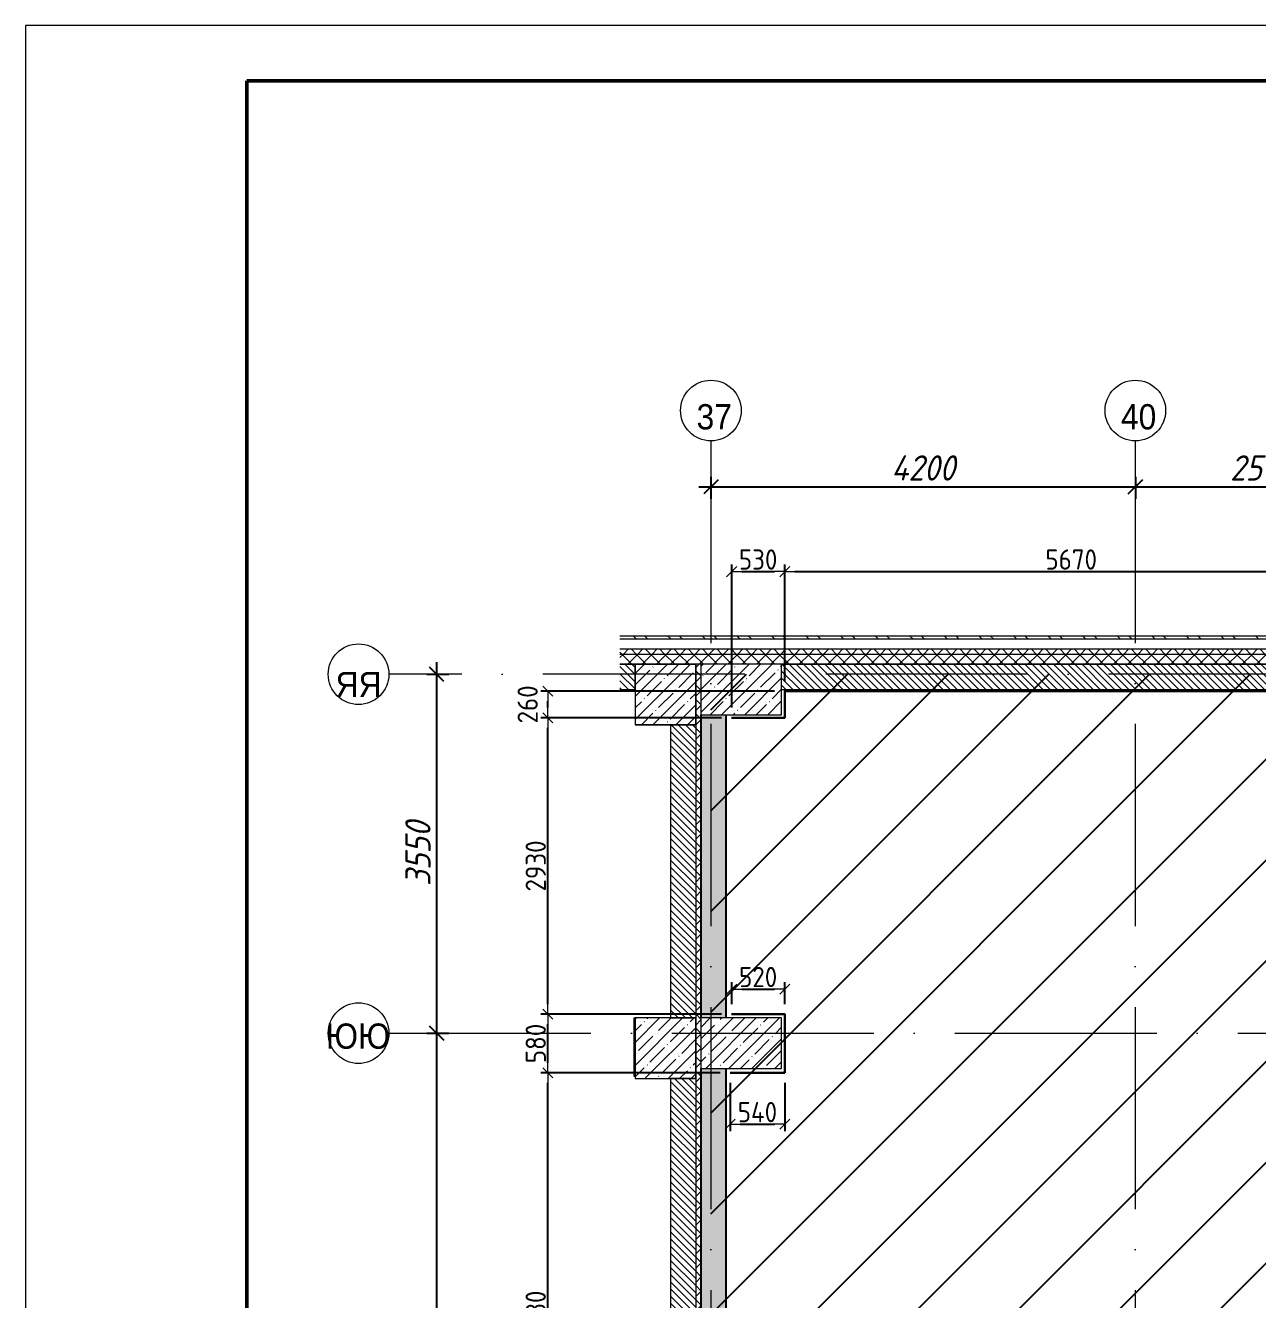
# Model space of a CAD drawing. Header units: millimetres. Extents: x 5993 to 95364, y 87345 to 145529.
# Drawn here: x 5993 to 18186, y 114600 to 127203 of the extents above; entities that cross this region are included whole.
import ezdxf
from ezdxf.enums import TextEntityAlignment as Align

# ---------------------------------------------------------------- set-up
doc = ezdxf.new("R2010")
doc.units = ezdxf.units.MM
doc.linetypes.add('50_200_ШТРИХ_1Т_ш5_п1_п1_', pattern=[1400, 1000, -200, 0, -200])
doc.layers.add('1)Штриховка', color=160, linetype='Continuous')
for name, color, linetype, lineweight in [('A-ANNO-DIMS', 7, 'Continuous', 9), ('A-WALL', 7, 'Continuous', 5), ('A-WALL-1', 7, 'Continuous', 50), ('A-WALL-2', 7, 'Continuous', 13), ('A-WALL-FNSH-1', 7, 'Continuous', 5), ('I-WALL', 7, 'Continuous', 5), ('S-COLS', 7, 'Continuous', 9), ('S-COLS-1', 7, 'Continuous', 5), ('Оси', 253, 'Continuous', 15), ('Оси-4', 7, 'Continuous', 20), ('Оси-5', 7, '50_200_ШТРИХ_1Т_ш5_п1_п1_', 9), ('Размеры', 7, 'Continuous', 15)]:
    doc.layers.add(name, color=color, linetype=linetype, lineweight=lineweight)
doc.layers.add('A-FLOR-1', color=7, linetype='Continuous', lineweight=5, true_color=0xc0c0c0)
doc.layers.add('A-WALL-3', color=7, linetype='Continuous', lineweight=9, true_color=0x787878)
doc.styles.add('Arial', font='arial.ttf', dxfattribs={"width": 0.9, "height": 500})
doc.styles.add('ISOCPEUR_I_3', font='isocpeui.ttf', dxfattribs={"width": 0.9, "height": 250})
doc.styles.get("Standard").update_dxf_attribs({"font": 'arial.ttf'})
doc.styles.add('СПДС', font='isocpeur.ttf', dxfattribs={"width": 0.9})
doc.dimstyles.new('ISO-2_0_0_9К_СРЕДНИЙ', dxfattribs={"dimscale": 304.8, "dimtxt": 199.196235, "dimasz": 0.459318, "dimexe": 0.393701, "dimexo": 0, "dimgap": 0, "dimtad": 1, "dimdec": 0, "dimrnd": 5, "dimzin": 0, "dimdsep": 46, "dimtxsty": 'ISOCPEUR_I_3', "dimblk1": 'OBLIQUE', "dimblk2": 'OBLIQUE', "dimsah": 1, "dimcen": 0.09, "dimdle": 0.393701, "dimazin": 0, "dimtfac": 1, "dimtdec": 4, "dimtix": 1, "dimtmove": 0, "dimatfit": 3, "dimfxl": 1, "dimtvp": 1, "dimtolj": 1, "dimtzin": 0, "dimarcsym": 2})
doc.dimstyles.new('Размера А3', dxfattribs={"dimtxt": 200, "dimasz": 100, "dimexe": 70, "dimexo": 100, "dimgap": 20, "dimtad": 1, "dimdec": 0, "dimrnd": 10, "dimzin": 0, "dimdsep": 46, "dimtxsty": 'СПДС', "dimblk": 'ARROWHEAD_6', "dimcen": 1, "dimclrd": 256, "dimclre": 256, "dimclrt": 256, "dimazin": 0, "dimtfac": 1, "dimtdec": 0, "dimtmove": 2, "dimatfit": 3, "dimfxl": 1, "dimtolj": 1, "dimtzin": 0, "dimarcsym": 0})
pattern_1 = [(135, (-37523.426, 35204.275), (-35.35534, -35.35534), [])]
pattern_2 = [(45, (-37523.43, 35204.28), (-114.04925, 114.04925), []), (45, (-37409.38, 35204.28), (-114.04925, 114.04925), [201.612, -40.322, 3.353, -36.97])]
pattern_3 = [(45, (-37523.43, 35204.28), (-70.71068, 70.71068), []), (135, (-37523.43, 35204.28), (-70.71068, -70.71068), [])]

# ---------------------------------------------------------------- blocks, each defined once
blk = doc.blocks.new('BSC_Колонна _Прямоугольная - 500х800-V2-АР1_Маркировочный план 1 этажа копия 1')
at = {"layer": 'S-COLS'}
h = blk.add_hatch(dxfattribs=at)
h.set_pattern_fill('FP_8', color=256, style=0, pattern_type=2)
h.set_pattern_definition([(315, (-85431.04, 50600), (114.04925, 114.04925), []), (315, (-85431.04, 50485.95), (114.04925, 114.04925), [201.613, -40.323, 3.353, -36.97])])
h.paths.add_polyline_path([(-250, 400), (-250, -400), (250, -400), (250, 400)])
at = {"layer": 'S-COLS-1'}
for p, q in [((250, 400), (-250, 400)), ((-250, 400), (-250, -400)), ((250, -400), (250, 400)), ((-250, -400), (250, -400))]:
    blk.add_line(p, q, dxfattribs=at)
blk = doc.blocks.new('BSC_Колонна _Прямоугольная - 500х800-V87-АР1_Маркировочный план 1 этажа копия 1')
at = {"layer": 'S-COLS'}
h = blk.add_hatch(dxfattribs=at)
h.set_pattern_fill('FP_54', color=256, style=0, pattern_type=2)
h.set_pattern_definition([(315, (-81931.04, 50600), (114.04925, 114.04925), []), (315, (-81931.04, 50485.95), (114.04925, 114.04925), [201.613, -40.323, 3.353, -36.97])])
h.paths.add_polyline_path([(-250, 400), (-250, -400), (250, -400), (250, 400)])
at = {"layer": 'S-COLS-1'}
for p, q in [((250, 400), (-250, 400)), ((-250, 400), (-250, -400)), ((250, -400), (250, 400)), ((-250, -400), (250, -400))]:
    blk.add_line(p, q, dxfattribs=at)
blk = doc.blocks.new('Ось сетки - Круг_Ø6_00__ISO-2_5_0_9K_-17386508-АР1_Маркировочный план 1 этажа копия 1')
at = {"layer": 'Оси-4'}
blk.add_circle((0, 0), 3, dxfattribs=at)
blk = doc.blocks.new('_Oblique')
at = {"color": 0, "linetype": 'ByBlock', "lineweight": -2}
blk.add_line((-0.5, -0.5), (0.5, 0.5), dxfattribs=at)
blk = doc.blocks.new('*D4056')
at = {"layer": 'A-ANNO-DIMS', "color": 0, "lineweight": -2, "transparency": 16777216}
for p, q in [((10063, 110665), (10063, 117355)), ((9964, 117235), (10183, 117235)), ((9964, 110785), (10183, 110785))]:
    blk.add_line(p, q, dxfattribs=at)
at = {"layer": 'Defpoints', "color": 0, "lineweight": -2, "transparency": 16777216}
for p in [(9964, 117235), (10063, 117235), (9964, 110785)]:
    blk.add_point(p, dxfattribs=at)
at = {"layer": 'A-ANNO-DIMS', "color": 0, "lineweight": -2, "transparency": 16777216, "xscale": 140, "yscale": 140, "zscale": 140}
for p, rotation in [((10063, 117235), 90), ((10063, 110785), 270)]:
    blk.add_blockref('_Oblique', p, dxfattribs=dict(at, rotation=rotation))
at = {"layer": 'A-ANNO-DIMS', "color": 0, "transparency": 16777216, "insert": (9877, 114010), "char_height": 250, "attachment_point": 5, "rotation": 90, "style": 'ISOCPEUR_I_3'}
blk.add_mtext('\\A1;6450', dxfattribs=at)
blk = doc.blocks.new('*D4057')
at = {"layer": 'A-ANNO-DIMS', "color": 0, "lineweight": -2, "transparency": 16777216}
for p, q in [((10063, 117115), (10063, 120905)), ((9964, 120785), (10183, 120785)), ((9964, 117235), (10183, 117235))]:
    blk.add_line(p, q, dxfattribs=at)
at = {"layer": 'Defpoints', "color": 0, "lineweight": -2, "transparency": 16777216}
for p in [(9964, 120785), (10063, 120785), (9964, 117235)]:
    blk.add_point(p, dxfattribs=at)
at = {"layer": 'A-ANNO-DIMS', "color": 0, "lineweight": -2, "transparency": 16777216, "xscale": 140, "yscale": 140, "zscale": 140}
for p, rotation in [((10063, 120785), 90), ((10063, 117235), 270)]:
    blk.add_blockref('_Oblique', p, dxfattribs=dict(at, rotation=rotation))
at = {"layer": 'A-ANNO-DIMS', "color": 0, "transparency": 16777216, "insert": (9877, 119010), "char_height": 250, "attachment_point": 5, "rotation": 90, "style": 'ISOCPEUR_I_3'}
blk.add_mtext('\\A1;3550', dxfattribs=at)
blk = doc.blocks.new('*D4058')
at = {"layer": 'A-ANNO-DIMS', "color": 0, "lineweight": -2, "transparency": 16777216}
for p, q in [((12657, 122640), (17097, 122640)), ((12777, 122739), (12777, 122520)), ((16977, 122739), (16977, 122520))]:
    blk.add_line(p, q, dxfattribs=at)
at = {"layer": 'Defpoints', "color": 0, "lineweight": -2, "transparency": 16777216}
for p in [(12777, 122739), (16977, 122739), (16977, 122640)]:
    blk.add_point(p, dxfattribs=at)
at = {"layer": 'A-ANNO-DIMS', "color": 0, "lineweight": -2, "transparency": 16777216, "xscale": 140, "yscale": 140, "zscale": 140, "rotation": 180}
blk.add_blockref('_Oblique', (12777, 122640), dxfattribs=at)
at = {"layer": 'A-ANNO-DIMS', "color": 0, "lineweight": -2, "transparency": 16777216, "xscale": 140, "yscale": 140, "zscale": 140}
blk.add_blockref('_Oblique', (16977, 122640), dxfattribs=at)
at = {"layer": 'A-ANNO-DIMS', "color": 0, "transparency": 16777216, "insert": (14877, 122826), "char_height": 250, "attachment_point": 5, "style": 'ISOCPEUR_I_3'}
blk.add_mtext('\\A1;4200', dxfattribs=at)
blk = doc.blocks.new('*D4059')
at = {"layer": 'A-ANNO-DIMS', "color": 0, "lineweight": -2, "transparency": 16777216}
for p, q in [((16857, 122640), (19597, 122640)), ((16977, 122739), (16977, 122520)), ((19477, 122739), (19477, 122520))]:
    blk.add_line(p, q, dxfattribs=at)
at = {"layer": 'Defpoints', "color": 0, "lineweight": -2, "transparency": 16777216}
for p in [(16977, 122739), (19477, 122739), (19477, 122640)]:
    blk.add_point(p, dxfattribs=at)
at = {"layer": 'A-ANNO-DIMS', "color": 0, "lineweight": -2, "transparency": 16777216, "xscale": 140, "yscale": 140, "zscale": 140, "rotation": 180}
blk.add_blockref('_Oblique', (16977, 122640), dxfattribs=at)
at = {"layer": 'A-ANNO-DIMS', "color": 0, "lineweight": -2, "transparency": 16777216, "xscale": 140, "yscale": 140, "zscale": 140}
blk.add_blockref('_Oblique', (19477, 122640), dxfattribs=at)
at = {"layer": 'A-ANNO-DIMS', "color": 0, "transparency": 16777216, "insert": (18227, 122826), "char_height": 250, "attachment_point": 5, "style": 'ISOCPEUR_I_3'}
blk.add_mtext('\\A1;2500', dxfattribs=at)
blk = doc.blocks.new('*U61')
at = {"lineweight": 0}
blk.add_lwpolyline([(-415, -5), (5, -5), (5, 292), (-415, 292)], close=True, dxfattribs=at)
at = {"color": 0, "linetype": 'Continuous', "lineweight": 50}
blk.add_lwpolyline([(-395, 287), (0, 287), (0, 0), (-395, 0)], close=True, dxfattribs=at)
at = {"lineweight": 30, "width": 0.9, "flags": 104}
blk.add_attdef('ШАПКА', text='', height=3, dxfattribs=at).set_placement((-135, 281), align=Align.MIDDLE_CENTER)
at = {"style": 'СПДС'}
for tag, height, p in [('ШИФР_ПРОЕКТА', 4, (-60, 50)), ('НАИМЕНОВАНИЕ_ОБЪЕКТА', 2.5, (-85, 25)), ('СТАДИЯ', 4, (-42.5, 20)), ('ЛИСТ_первый', 4, (-27.5, 20)), ('ЛИСТОВ', 4, (-10, 20)), ('НАИМЕНОВАНИЕ_ОБЪЕКТА2', 2.5, (-85, 20)), ('НАИМЕНОВАНИЕ_ЧЕРТЕЖА1', 2.5, (-85, 10)), ('ОРГАНИЗАЦИЯ_РАЗРАБОТЧИК1', 4, (-25, 8.09)), ('НАИМЕНОВАНИЕ_ЧЕРТЕЖА2', 2.5, (-85, 5))]:
    blk.add_attdef(tag, text='', height=height, dxfattribs=at).set_placement(p, align=Align.MIDDLE_CENTER)
for tag, p in [('РАЗРАБОТЧИК', (-163.97, 27.5)), ('РУК.ГРУППЫ', (-163.97, 22.5))]:
    blk.add_attdef(tag, text='', height=2.5, dxfattribs=at).set_placement(p, align=Align.MIDDLE_LEFT)
at = {"style": 'СПДС', "width": 0.9}
for p in [(-129.65, 26.37), (-129.65, 21.37)]:
    blk.add_attdef('ДАТА', p, '', height=2.3, dxfattribs=at)
blk = doc.blocks.new('ARROWHEAD_6')
at = {"color": 0, "linetype": 'Continuous'}
for p, q in [((0, 0), (-1, 0)), ((-0.5, -0.5), (0.5, 0.5))]:
    blk.add_line(p, q, dxfattribs=at)
blk = doc.blocks.new('*D4070')
at = {"layer": 'Defpoints', "color": 0, "lineweight": -2, "transparency": 16777216}
for p in [(11163, 116843), (12967, 116843), (12967, 112013)]:
    blk.add_point(p, dxfattribs=at)
at = {"layer": 'Размеры', "lineweight": -2, "transparency": 16777216}
for p, q in [((12867, 116843), (11093, 116843)), ((11163, 112113), (11163, 116743)), ((12867, 112013), (11093, 112013))]:
    blk.add_line(p, q, dxfattribs=at)
at = {"layer": 'Размеры', "lineweight": -2, "transparency": 16777216, "xscale": 100, "yscale": 100, "zscale": 100}
for p, rotation in [((11163, 116843), 90), ((11163, 112013), 270)]:
    blk.add_blockref('ARROWHEAD_6', p, dxfattribs=dict(at, rotation=rotation))
at = {"layer": 'Размеры', "lineweight": -2, "transparency": 16777216, "insert": (11043, 114428), "char_height": 200, "attachment_point": 5, "rotation": 90, "style": 'СПДС'}
blk.add_mtext('\\A1;4830', dxfattribs=at)
blk = doc.blocks.new('*D4071')
at = {"layer": 'Defpoints', "color": 0, "lineweight": -2, "transparency": 16777216}
for p in [(11163, 117423), (12982, 117423), (12967, 116843)]:
    blk.add_point(p, dxfattribs=at)
at = {"layer": 'Размеры', "lineweight": -2, "transparency": 16777216}
for p, q in [((12882, 117423), (11093, 117423)), ((11163, 116943), (11163, 117323)), ((12867, 116843), (11093, 116843))]:
    blk.add_line(p, q, dxfattribs=at)
at = {"layer": 'Размеры', "lineweight": -2, "transparency": 16777216, "xscale": 100, "yscale": 100, "zscale": 100}
for p, rotation in [((11163, 117423), 90), ((11163, 116843), 270)]:
    blk.add_blockref('ARROWHEAD_6', p, dxfattribs=dict(at, rotation=rotation))
at = {"layer": 'Размеры', "lineweight": -2, "transparency": 16777216, "insert": (11043, 117133), "char_height": 200, "attachment_point": 5, "rotation": 90, "style": 'СПДС'}
blk.add_mtext('\\A1;580', dxfattribs=at)
blk = doc.blocks.new('*D4072')
at = {"layer": 'Defpoints', "color": 0, "lineweight": -2, "transparency": 16777216}
for p in [(11163, 120355), (12982, 120355), (12982, 117423)]:
    blk.add_point(p, dxfattribs=at)
at = {"layer": 'Размеры', "lineweight": -2, "transparency": 16777216}
for p, q in [((12882, 120355), (11093, 120355)), ((11163, 117523), (11163, 120255)), ((12882, 117423), (11093, 117423))]:
    blk.add_line(p, q, dxfattribs=at)
at = {"layer": 'Размеры', "lineweight": -2, "transparency": 16777216, "xscale": 100, "yscale": 100, "zscale": 100}
for p, rotation in [((11163, 120355), 90), ((11163, 117423), 270)]:
    blk.add_blockref('ARROWHEAD_6', p, dxfattribs=dict(at, rotation=rotation))
at = {"layer": 'Размеры', "lineweight": -2, "transparency": 16777216, "insert": (11043, 118889), "char_height": 200, "attachment_point": 5, "rotation": 90, "style": 'СПДС'}
blk.add_mtext('\\A1;2930', dxfattribs=at)
blk = doc.blocks.new('*D4073')
at = {"layer": 'Defpoints', "color": 0, "lineweight": -2, "transparency": 16777216}
for p in [(11163, 120618), (13507, 120618), (12982, 120355)]:
    blk.add_point(p, dxfattribs=at)
at = {"layer": 'Размеры', "lineweight": -2, "transparency": 16777216}
for p, q in [((13407, 120618), (11093, 120618)), ((11163, 120455), (11163, 120518)), ((12882, 120355), (11093, 120355))]:
    blk.add_line(p, q, dxfattribs=at)
at = {"layer": 'Размеры', "lineweight": -2, "transparency": 16777216, "xscale": 100, "yscale": 100, "zscale": 100}
for p, rotation in [((11163, 120618), 90), ((11163, 120355), 270)]:
    blk.add_blockref('ARROWHEAD_6', p, dxfattribs=dict(at, rotation=rotation))
at = {"layer": 'Размеры', "lineweight": -2, "transparency": 16777216, "insert": (10963, 120487), "char_height": 200, "attachment_point": 5, "rotation": 90, "style": 'СПДС'}
blk.add_mtext('\\A1;260', dxfattribs=at)
blk = doc.blocks.new('*D4074')
at = {"layer": 'Defpoints', "color": 0, "lineweight": -2, "transparency": 16777216}
for p in [(13507, 121800), (13507, 120618), (12982, 120355)]:
    blk.add_point(p, dxfattribs=at)
at = {"layer": 'Размеры', "lineweight": -2, "transparency": 16777216}
for p, q in [((12982, 120455), (12982, 121870)), ((13507, 120718), (13507, 121870)), ((13082, 121800), (13407, 121800))]:
    blk.add_line(p, q, dxfattribs=at)
at = {"layer": 'Размеры', "lineweight": -2, "transparency": 16777216, "xscale": 100, "yscale": 100, "zscale": 100, "rotation": 180}
blk.add_blockref('ARROWHEAD_6', (12982, 121800), dxfattribs=at)
at = {"layer": 'Размеры', "lineweight": -2, "transparency": 16777216, "xscale": 100, "yscale": 100, "zscale": 100}
blk.add_blockref('ARROWHEAD_6', (13507, 121800), dxfattribs=at)
at = {"layer": 'Размеры', "lineweight": -2, "transparency": 16777216, "insert": (13244, 121920), "char_height": 200, "attachment_point": 5, "style": 'СПДС'}
blk.add_mtext('\\A1;530', dxfattribs=at)
blk = doc.blocks.new('*D4075')
at = {"layer": 'Defpoints', "color": 0, "lineweight": -2, "transparency": 16777216}
for p in [(19177, 121800), (13507, 120618), (19177, 120618)]:
    blk.add_point(p, dxfattribs=at)
at = {"layer": 'Размеры', "lineweight": -2, "transparency": 16777216}
for p, q in [((13507, 120718), (13507, 121870)), ((19177, 120718), (19177, 121870)), ((13607, 121800), (19077, 121800))]:
    blk.add_line(p, q, dxfattribs=at)
at = {"layer": 'Размеры', "lineweight": -2, "transparency": 16777216, "xscale": 100, "yscale": 100, "zscale": 100, "rotation": 180}
blk.add_blockref('ARROWHEAD_6', (13507, 121800), dxfattribs=at)
at = {"layer": 'Размеры', "lineweight": -2, "transparency": 16777216, "xscale": 100, "yscale": 100, "zscale": 100}
blk.add_blockref('ARROWHEAD_6', (19177, 121800), dxfattribs=at)
at = {"layer": 'Размеры', "lineweight": -2, "transparency": 16777216, "insert": (16342, 121920), "char_height": 200, "attachment_point": 5, "style": 'СПДС'}
blk.add_mtext('\\A1;5670', dxfattribs=at)
blk = doc.blocks.new('*D4101')
at = {"layer": 'Defpoints', "color": 0, "lineweight": -2, "transparency": 16777216}
for p in [(12967, 116843), (13507, 116843), (13507, 116334)]:
    blk.add_point(p, dxfattribs=at)
at = {"layer": 'Размеры', "lineweight": -2, "transparency": 16777216}
for p, q in [((12967, 116743), (12967, 116264)), ((13507, 116743), (13507, 116264)), ((13067, 116334), (13407, 116334))]:
    blk.add_line(p, q, dxfattribs=at)
at = {"layer": 'Размеры', "lineweight": -2, "transparency": 16777216, "xscale": 100, "yscale": 100, "zscale": 100, "rotation": 180}
blk.add_blockref('ARROWHEAD_6', (12967, 116334), dxfattribs=at)
at = {"layer": 'Размеры', "lineweight": -2, "transparency": 16777216, "xscale": 100, "yscale": 100, "zscale": 100}
blk.add_blockref('ARROWHEAD_6', (13507, 116334), dxfattribs=at)
at = {"layer": 'Размеры', "lineweight": -2, "transparency": 16777216, "insert": (13237, 116454), "char_height": 200, "attachment_point": 5, "style": 'СПДС'}
blk.add_mtext('\\A1;540', dxfattribs=at)
blk = doc.blocks.new('*D4102')
at = {"layer": 'Defpoints', "color": 0, "lineweight": -2, "transparency": 16777216}
for p in [(13507, 117670), (12982, 117423), (13507, 117423)]:
    blk.add_point(p, dxfattribs=at)
at = {"layer": 'Размеры', "lineweight": -2, "transparency": 16777216}
for p, q in [((12982, 117523), (12982, 117740)), ((13507, 117523), (13507, 117740)), ((13082, 117670), (13407, 117670))]:
    blk.add_line(p, q, dxfattribs=at)
at = {"layer": 'Размеры', "lineweight": -2, "transparency": 16777216, "xscale": 100, "yscale": 100, "zscale": 100, "rotation": 180}
blk.add_blockref('ARROWHEAD_6', (12982, 117670), dxfattribs=at)
at = {"layer": 'Размеры', "lineweight": -2, "transparency": 16777216, "xscale": 100, "yscale": 100, "zscale": 100}
blk.add_blockref('ARROWHEAD_6', (13507, 117670), dxfattribs=at)
at = {"layer": 'Размеры', "lineweight": -2, "transparency": 16777216, "insert": (13244, 117790), "char_height": 200, "attachment_point": 5, "style": 'СПДС'}
blk.add_mtext('\\A1;520', dxfattribs=at)

msp = doc.modelspace()

# ---------------------------------------------------------------- hatches: boundary and pattern name
at = {"layer": '1)Штриховка', "lineweight": -2, "transparency": 33554687}
h = msp.add_hatch(dxfattribs=at)
h.set_pattern_fill('ANSI31', color=256, scale=222)
h.paths.add_polyline_path([(37076.6, 120385.3), (36376.6, 120385.3), (36376.6, 120635.3), (31676.6, 120635.3), (31676.6, 120085.3), (31176.6, 120085.3), (31176.6, 120635.3), (25726.6, 120635.3), (25726.6, 120085.3), (25226.6, 120085.3), (25226.6, 120635.3), (19726.6, 120635.3), (19726.6, 120085.3), (19226.6, 120085.3), (19216.6, 120085.3), (19216.6, 120635.3), (19222.6, 120785.3), (12776.6, 120785.3), (12776.6, 109335.3), (12926.6, 109335.3), (12926.6, 107335.3), (12926.6, 105585), (13476.6, 105585), (13476.6, 105335), (19203.6, 105335), (19203.6, 105885), (19758.6, 105885), (19758.6, 105335), (25178.6, 105335), (25178.6, 105903.3), (25748.6, 105903.3), (25748.6, 105335), (26819.8, 105335), (28986.6, 105342.6), (28986.6, 105335), (31128.6, 105335), (31128.6, 105893.3), (31688.6, 105893.3), (31688.6, 105335), (33811.3, 105335), (36231.6, 105343.5), (36231.6, 105185.3), (37076.6, 105185.3)])
h.paths.add_polyline_path([(13619.7, 110535.3), (13626.6, 110535.3), (13626.6, 112004.8), (13619.7, 112004.8)], flags=16)
h.paths.add_polyline_path([(36101.2, 116885.3), (36101.2, 119191.8), (36926.6, 119191.8), (36926.6, 119071.8), (36221.2, 119071.8), (36221.2, 117005.3), (36376.6, 117005.3), (36376.6, 116885.3)], flags=16)
h.paths.add_polyline_path([(36166.6, 111998.3), (36886.6, 111998.3), (36926.6, 111988.5), (36926.6, 111933.5), (36231.2, 111933.5), (36231.2, 110590.3), (36376.6, 110590.3), (36376.6, 110535.3), (36166.6, 110535.3)], flags=16)
at = {"layer": 'A-WALL'}
h = msp.add_hatch(dxfattribs=at)
h.set_pattern_fill('FP_31', color=256, style=0, pattern_type=2)
h.set_pattern_definition(pattern_3)
h.paths.add_polyline_path([(11876.6, 121035.3), (37786.2, 121035.3), (37786.2, 120985.3), (37555.3, 120985.3), (11876.6, 120985.3)])
h = msp.add_hatch(dxfattribs=at)
h.set_pattern_fill('FP_31', color=256, style=0, pattern_type=2)
h.set_pattern_definition(pattern_3)
h.paths.add_polyline_path([(37786.2, 120885.3), (37786.2, 120985.3), (11876.6, 120985.3), (11876.6, 120885.3), (37555.3, 120885.3)])
h = msp.add_hatch(dxfattribs=at)
h.set_pattern_fill('FP_1', color=256, style=0, pattern_type=2)
h.set_pattern_definition(pattern_2)
h.paths.add_polyline_path([(12926.6, 105585), (12926.6, 107335.3), (12676.6, 107335.3), (12676.6, 105585)])
h.paths.add_polyline_path([(12676.6, 109335.3), (12926.6, 109335.3), (12926.6, 110535.3), (12676.6, 110535.3)])
h.paths.add_polyline_path([(12926.6, 111035.3), (12926.6, 116885.3), (12676.6, 116885.3), (12676.6, 111035.3), (12889.8, 111035.3)])
h.paths.add_polyline_path([(12676.6, 117385.3), (12926.6, 117385.3), (12926.6, 120385.3), (12676.6, 120385.3), (12676.6, 117558.8)])
h.paths.add_polyline_path([(12926.6, 105085), (12676.6, 105085), (12676.6, 103924.1), (12926.6, 103924.1)])
at = {"layer": 'A-WALL-3'}
h = msp.add_hatch(dxfattribs=at)
h.set_pattern_fill('FP_30', color=256, style=0, pattern_type=2)
h.set_pattern_definition([(135, (-37523.43, 35204.28), (-171.0739, -171.0739), []), (135, (-37409.38, 35204.28), (-171.0739, -171.0739), [])])
h.paths.add_polyline_path([(37786.2, 121135.3), (37786.2, 121162.3), (11876.6, 121162.3), (11876.6, 121135.3), (36722, 121135.3), (37555.3, 121135.3)])
at = {"layer": 'I-WALL'}
h = msp.add_hatch(dxfattribs=at)
h.set_pattern_fill('FP_2', color=256, style=0, pattern_type=2)
h.set_pattern_definition(pattern_1)
h.paths.add_polyline_path([(12026.6, 120885.3), (11876.6, 120885.3), (11876.6, 120635.3), (12026.6, 120635.3)])
h = msp.add_hatch(dxfattribs=at)
h.set_pattern_fill('FP_31', color=256, style=0, pattern_type=2)
h.set_pattern_definition(pattern_3)
h.paths.add_polyline_path([(12676.6, 109335.3), (12676.6, 120885.3), (12626.6, 120885.3), (12626.6, 109335.3)])
h = msp.add_hatch(dxfattribs=at)
h.set_pattern_fill('FP_2', color=256, style=0, pattern_type=2)
h.set_pattern_definition(pattern_1)
h.paths.add_polyline_path([(37226.6, 120635.3), (37226.6, 120885.3), (37176.6, 120885.3), (37176.6, 120635.3)])
h.paths.add_polyline_path([(36376.6, 120635.3), (36376.6, 120885.3), (31676.6, 120885.3), (31676.6, 120635.3), (35055.4, 120635.3)])
h.paths.add_polyline_path([(31176.6, 120635.3), (31176.6, 120885.3), (25726.6, 120885.3), (25726.6, 120635.3)])
h.paths.add_polyline_path([(25226.6, 120635.3), (25226.6, 120885.3), (19726.6, 120885.3), (19726.6, 120635.3), (25055.9, 120635.3)])
h.paths.add_polyline_path([(19226.6, 120635.3), (19226.6, 120885.3), (13476.6, 120885.3), (13476.6, 120635.3), (18389.6, 120635.3)])
h = msp.add_hatch(dxfattribs=at)
h.set_pattern_fill('FP_2', color=256, style=0, pattern_type=2)
h.set_pattern_definition(pattern_1)
h.paths.add_polyline_path([(12376.6, 105585), (12626.6, 105585), (12626.6, 107335.3), (12376.6, 107335.3), (12376.6, 106322.4)])
h.paths.add_polyline_path([(12626.6, 109335.3), (12626.6, 110435), (12376.6, 110435), (12376.6, 109335.3)])
h.paths.add_polyline_path([(12376.6, 111035), (12626.6, 111035), (12626.6, 116785.3), (12376.6, 116785.3), (12376.6, 111940.6)])
h.paths.add_polyline_path([(12376.6, 117385.3), (12626.6, 117385.3), (12626.6, 120285), (12376.6, 120285), (12376.6, 117558.8)])
at = {"layer": 'S-COLS'}
h = msp.add_hatch(dxfattribs=at)
h.set_pattern_fill('FP_1', color=256, style=0, pattern_type=2)
h.set_pattern_definition(pattern_2)
h.paths.add_polyline_path([(12026.6, 120285.3), (12626.6, 120285.3), (12626.6, 120885.3), (12026.6, 120885.3), (12026.6, 120635.3)])
h = msp.add_hatch(dxfattribs=at)
h.set_pattern_fill('FP_1', color=256, style=0, pattern_type=2)
h.set_pattern_definition(pattern_2)
h.paths.add_polyline_path([(12026.6, 116785.3), (12626.6, 116785.3), (12626.6, 117385.3), (12026.6, 117385.3)])

# ---------------------------------------------------------------- linework, layer by layer
at = {"layer": 'A-FLOR-1'}
for p, q in [((12026.6, 120625.3), (11876.6, 120625.3)), ((12376.6, 120285), (12026.6, 120285)), ((12016.6, 116805.3), (12016.6, 117385.3)), ((12016.6, 117385.3), (12026.6, 117385.3)), ((12026.6, 116805.3), (12016.6, 116805.3))]:
    msp.add_line(p, q, dxfattribs=at)
at = {"layer": 'A-WALL'}
for p, q in [((11876.6, 121135.3), (37786.2, 121135.3)), ((11876.6, 121035.3), (37786.2, 121035.3)), ((11876.6, 120985.3), (37786.2, 120985.3)), ((12026.6, 120635.3), (12026.6, 120885.3)), ((12376.6, 117385.3), (12626.6, 117385.3)), ((12626.6, 116785.3), (12376.6, 116785.3))]:
    msp.add_line(p, q, dxfattribs=at)
at = {"layer": 'A-WALL-1', "lineweight": 25}
for p, q in [((12676.6, 120385.3), (12676.6, 117385.3)), ((12926.6, 117385.3), (12926.6, 120385.3)), ((12676.6, 116885.3), (12676.6, 111035.3)), ((12926.6, 111035.3), (12926.6, 116885.3))]:
    msp.add_line(p, q, dxfattribs=at)
at = {"layer": 'A-WALL-2'}
for p, q in [((12026.6, 120885.3), (11876.6, 120885.3)), ((12676.6, 120885.3), (12626.6, 120885.3)), ((12626.6, 120885.3), (12626.6, 109335.3)), ((19226.6, 120885.3), (13476.6, 120885.3)), ((11876.6, 120635.3), (12026.6, 120635.3)), ((13476.6, 120635.3), (19226.6, 120635.3)), ((12626.6, 120285), (12376.6, 120285)), ((12376.6, 120285), (12376.6, 117385.3)), ((12376.6, 116785.3), (12376.6, 113185.3))]:
    msp.add_line(p, q, dxfattribs=at)
at = {"layer": 'A-WALL-FNSH-1'}
for p, q in [((37786.2, 121162.3), (11876.6, 121162.3)), ((11876.6, 120885.3), (12626.6, 120885.3)), ((13476.6, 120885.3), (37786.2, 120885.3))]:
    msp.add_line(p, q, dxfattribs=at)
at = {"layer": 'S-COLS'}
for p, q in [((12026.6, 120885.3), (12026.6, 120635.3)), ((12626.6, 117385.3), (12376.6, 117385.3)), ((12376.6, 116785.3), (12626.6, 116785.3))]:
    msp.add_line(p, q, dxfattribs=at)
at = {"layer": 'S-COLS-1'}
for p, q in [((12626.6, 120885.3), (12026.6, 120885.3)), ((12626.6, 120285.3), (12626.6, 120885.3)), ((12026.6, 120635.3), (12026.6, 120285.3)), ((12026.6, 120285.3), (12626.6, 120285.3)), ((12376.6, 117385.3), (12026.6, 117385.3)), ((12026.6, 117385.3), (12026.6, 116785.3)), ((12626.6, 116785.3), (12626.6, 117385.3)), ((12026.6, 116785.3), (12376.6, 116785.3))]:
    msp.add_line(p, q, dxfattribs=at)
at = {"layer": 'Оси-5', "color": 253, "lineweight": 15, "ltscale": 2}
for p, q in [((12776.6, 123093.8), (12776.6, 103924.1)), ((16976.6, 123093.8), (16976.6, 103924.1)), ((38313.1, 120785.3), (9589.1, 120785.3)), ((9589.1, 117235), (38313.1, 117235))]:
    msp.add_line(p, q, dxfattribs=at)
at = {"layer": 'Размеры', "lineweight": 30}
for points in [[(12981.6, 120355.3), (13506.6, 120355.3), (13506.6, 120618.3), (19176.6, 120618.3), (19176.6, 120043.3), (19721.6, 120043.3), (19721.6, 120618.3), (25166.6, 120618.3), (25166.6, 120058.3), (25716.6, 120058.3), (25716.6, 120618.3), (31141.6, 120618.3), (31141.6, 120063.3), (31701.6, 120063.3), (31701.6, 120623.3), (36341.6, 120623.3), (36341.6, 120383.3), (36886.6, 120383.3), (36886.6, 119218.3), (36071.6, 119218.3), (36071.6, 116858.3), (36886.6, 116858.3)], [(12966.6, 116843.3), (13506.6, 116843.3), (13506.6, 117423.3), (12981.6, 117423.3)]]:
    msp.add_lwpolyline(points, dxfattribs=at)

# ---------------------------------------------------------------- block references
at = {"xscale": 109.5463933164593, "yscale": 109.5463933164593, "zscale": 109.5463933164593}
msp.add_blockref('*U61', (51454.9, 95215.1), dxfattribs=at)
at = {"layer": 'S-COLS', "rotation": 89.9999999999999}
for name, p in [('BSC_Колонна _Прямоугольная - 500х800-V2-АР1_Маркировочный план 1 этажа копия 1', (13076.6, 120635.3)), ('BSC_Колонна _Прямоугольная - 500х800-V87-АР1_Маркировочный план 1 этажа копия 1', (13076.6, 117135.3))]:
    msp.add_blockref(name, p, dxfattribs=at)
at = {"layer": 'Оси-4', "xscale": 99.99999999999993, "yscale": 99.99999999999993, "zscale": 99.99999999999993}
for p, rotation in [((12776.6, 123393.8), 180), ((16976.6, 123393.8), 180), ((9289.1, 120785.3), 89.9999999999998), ((9289.1, 117235), 269.9999999999995)]:
    msp.add_blockref('Ось сетки - Круг_Ø6_00__ISO-2_5_0_9K_-17386508-АР1_Маркировочный план 1 этажа копия 1', p, dxfattribs=dict(at, rotation=rotation))

# ---------------------------------------------------------------- texts
at = {"layer": 'Оси', "color": 0, "lineweight": 25, "char_height": 250, "attachment_point": 5, "line_spacing_factor": 0.936439, "style": 'Arial'}
for s, insert, width in [('\\pxqc,t4.572,9.144,13.716,18.288,22.86,27.432,32.004,36.576,41.148,45.72,50.292,54.864,59.436,64.008,68.58,73.152,77.724,82.296,86.868,91.44,96.012,100.584,105.156,109.728,114.3,118.872,123.444,128.016,132.588,137.16,141.732,146.304;{37}', (12809.2, 123330.2), 351), ('\\pxqc,t4.572,9.144,13.716,18.288,22.86,27.432,32.004,36.576,41.148,45.72,50.292,54.864,59.436,64.008,68.58,73.152,77.724,82.296,86.868,91.44,96.012,100.584,105.156,109.728,114.3,118.872,123.444,128.016,132.588,137.16,141.732,146.304;{40}', (17009.2, 123330.2), 351), ('\\pxqc,t4.572,9.144,13.716,18.288,22.86,27.432,32.004,36.576,41.148,45.72,50.292,54.864,59.436,64.008,68.58,73.152,77.724,82.296,86.868,91.44,96.012,100.584,105.156,109.728,114.3,118.872,123.444,128.016,132.588,137.16,141.732,146.304;{ЯЯ}', (9289, 120683.9), 458.1), ('\\pxqc,t4.572,9.144,13.716,18.288,22.86,27.432,32.004,36.576,41.148,45.72,50.292,54.864,59.436,64.008,68.58,73.152,77.724,82.296,86.868,91.44,96.012,100.584,105.156,109.728,114.3,118.872,123.444,128.016,132.588,137.16,141.732,146.304;{ЮЮ}', (9283.8, 117204.1), 648.9)]:
    msp.add_mtext(s, dxfattribs=dict(at, insert=insert, width=width))

# ---------------------------------------------------------------- dimensions: what is measured, and where the dimension line sits
at = {"layer": 'A-ANNO-DIMS'}
for base, p1, p2, picture, middle in [((16976.6, 122640.3), (12776.6, 122739.3), (16976.6, 122739.3), '*D4058', (14876.6, 122826.3)), ((19476.6, 122640.3), (16976.6, 122739.3), (19476.6, 122739.3), '*D4059', (18226.6, 122826.3))]:
    dim = msp.add_linear_dim(base=base, p1=p1, p2=p2, dimstyle='ISO-2_0_0_9К_СРЕДНИЙ', override={"dimgap": 0.2, "dimpost": '<>', "dimblk1": 'Oblique', "dimblk2": 'Oblique', "dimfxl": 3550}, dxfattribs=at)
    dim.commit()
    dim.dimension.update_dxf_attribs({"geometry": picture, "text_midpoint": middle})
for base, p1, p2, picture, middle in [((10063.3, 120785.3), (9964.4, 117235), (9964.4, 120785.3), '*D4057', (9877.4, 119010.1)), ((10063.3, 117235), (9964.4, 110785.3), (9964.4, 117235), '*D4056', (9877.4, 114010.1))]:
    dim = msp.add_linear_dim(base=base, p1=p1, p2=p2, angle=90, dimstyle='ISO-2_0_0_9К_СРЕДНИЙ', override={"dimgap": 0.2, "dimpost": '<>', "dimblk1": 'Oblique', "dimblk2": 'Oblique', "dimfxl": 3550}, dxfattribs=at)
    dim.commit()
    dim.dimension.update_dxf_attribs({"geometry": picture, "text_midpoint": middle})
at = {"layer": 'Размеры', "color": 0, "lineweight": -2}
for base, p1, p2, picture, middle in [((13506.6, 121800.3), (12981.6, 120355.3), (13506.6, 120618.3), '*D4074', (13244.1, 121920.3)), ((19176.6, 121800.3), (13506.6, 120618.3), (19176.6, 120618.3), '*D4075', (16341.6, 121920.3)), ((13506.6, 117670), (12981.6, 117423.3), (13506.6, 117423.3), '*D4102', (13244.1, 117790)), ((13506.6, 116333.8), (12966.6, 116843.3), (13506.6, 116843.3), '*D4101', (13236.6, 116453.8))]:
    dim = msp.add_linear_dim(base=base, p1=p1, p2=p2, dimstyle='Размера А3', dxfattribs=at)
    dim.commit()
    dim.dimension.update_dxf_attribs({"geometry": picture, "text_midpoint": middle})
for base, p1, p2, picture, middle in [((11163.2, 120618.3), (12981.6, 120355.3), (13506.6, 120618.3), '*D4073', (10963.2, 120486.8)), ((11163.2, 120355.3), (12981.6, 117423.3), (12981.6, 120355.3), '*D4072', (11043.2, 118889.3)), ((11163.2, 117423.3), (12966.6, 116843.3), (12981.6, 117423.3), '*D4071', (11043.2, 117133.3)), ((11163.2, 116843.3), (12966.6, 112013.3), (12966.6, 116843.3), '*D4070', (11043.2, 114428.3))]:
    dim = msp.add_linear_dim(base=base, p1=p1, p2=p2, angle=90, dimstyle='Размера А3', dxfattribs=at)
    dim.commit()
    dim.dimension.update_dxf_attribs({"geometry": picture, "text_midpoint": middle})

doc.saveas('drawing.dxf')
